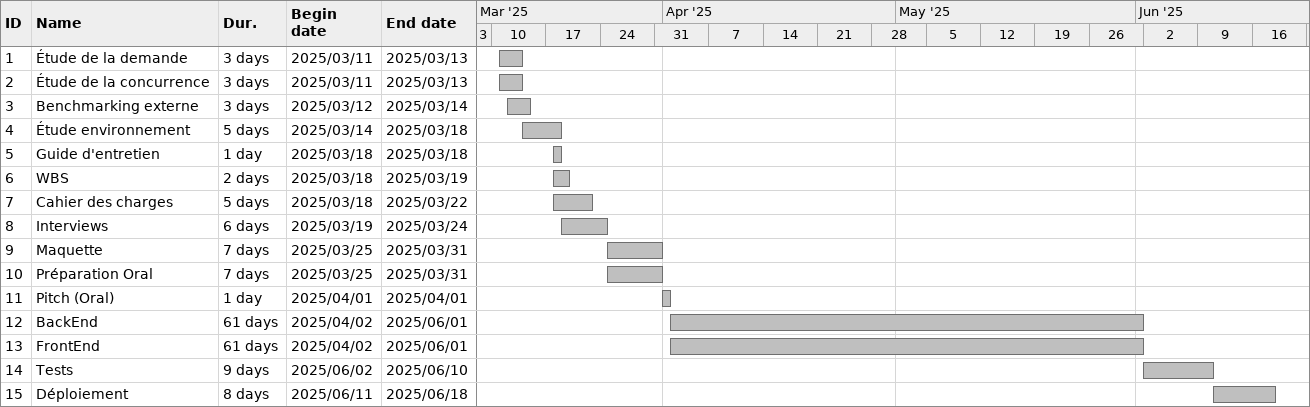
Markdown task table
| ID | Task | Duration | Start | Finish |
|---|---|---|---|---|
| 1 | Étude de la demande | 3d | 2025-03-11 | 2025-03-13 |
| 2 | Étude de la concurrence | 3d | 2025-03-11 | 2025-03-13 |
| 3 | Benchmarking externe | 3d | 2025-03-12 | 2025-03-14 |
| 4 | Étude environnement | 5d | 2025-03-14 | 2025-03-18 |
| 5 | Guide d'entretien | 1d | 2025-03-18 | 2025-03-18 |
| 6 | WBS | 2d | 2025-03-18 | 2025-03-19 |
| 7 | Cahier des charges | 5d | 2025-03-18 | 2025-03-22 |
| 8 | Interviews | 6d | 2025-03-19 | 2025-03-24 |
| 9 | Maquette | 7d | 2025-03-25 | 2025-03-31 |
| 10 | Préparation Oral | 7d | 2025-03-25 | 2025-03-31 |
| 11 | Pitch (Oral) | 1d | 2025-04-01 | 2025-04-01 |
| 12 | BackEnd | 61d | 2025-04-02 | 2025-06-01 |
| 13 | FrontEnd | 61d | 2025-04-02 | 2025-06-01 |
| 14 | Tests | 9d | 2025-06-02 | 2025-06-10 |
| 15 | Déploiement | 8d | 2025-06-11 | 2025-06-18 |
